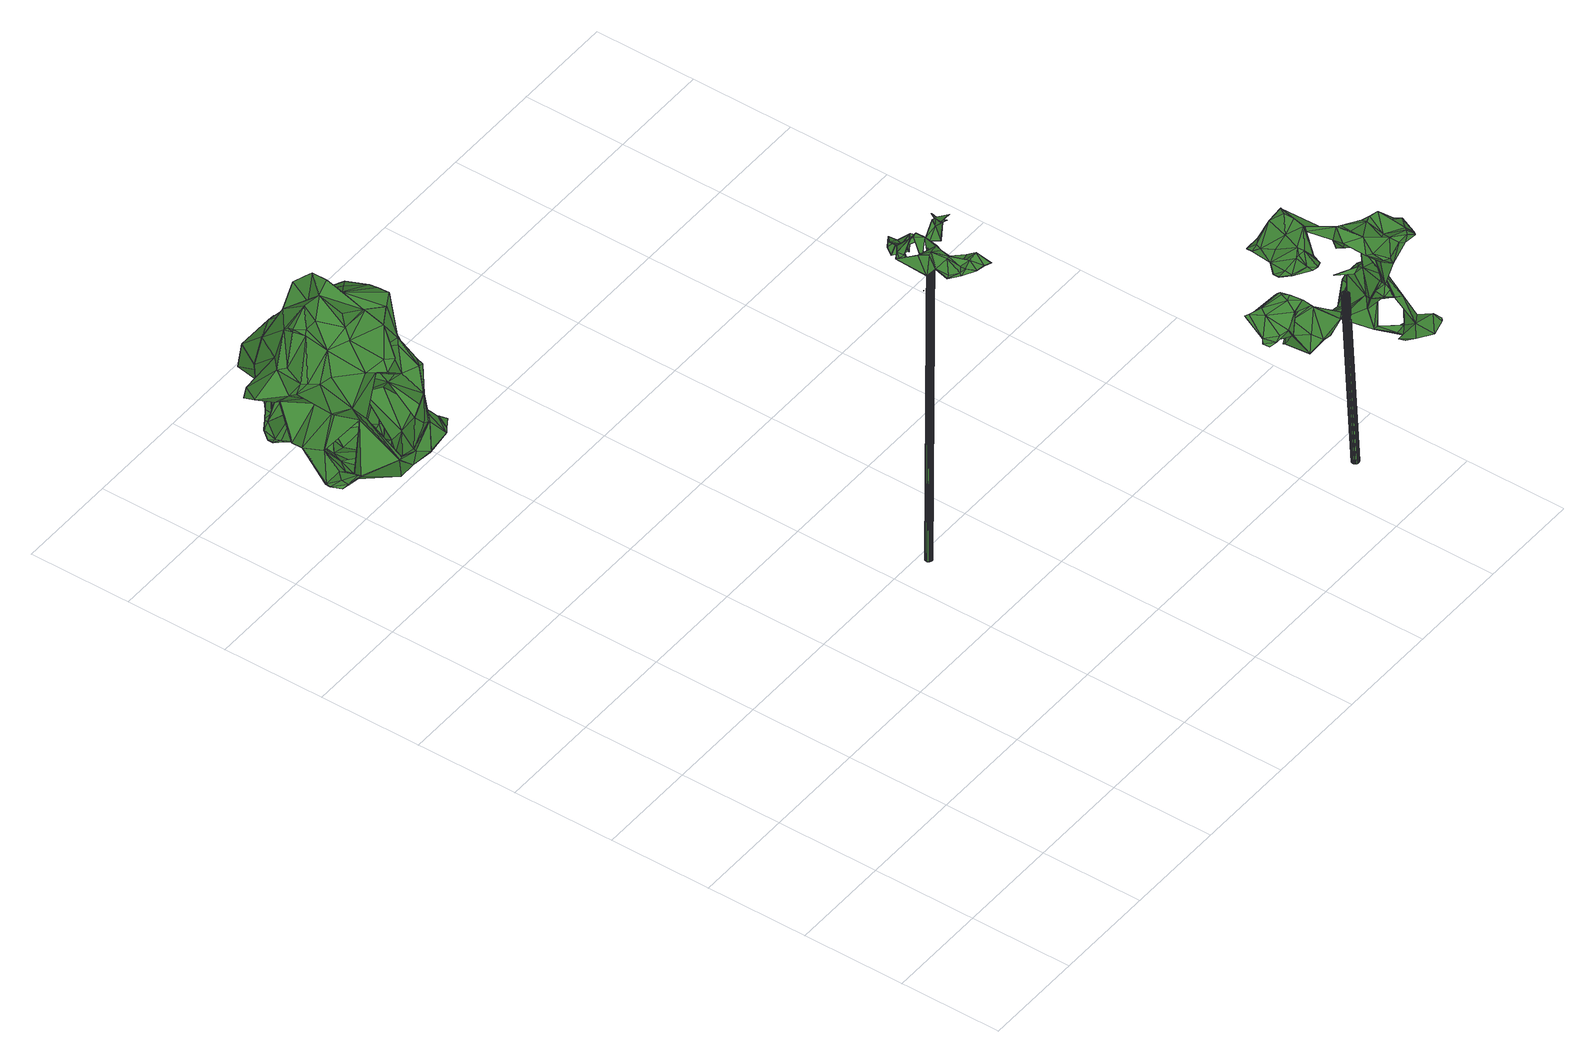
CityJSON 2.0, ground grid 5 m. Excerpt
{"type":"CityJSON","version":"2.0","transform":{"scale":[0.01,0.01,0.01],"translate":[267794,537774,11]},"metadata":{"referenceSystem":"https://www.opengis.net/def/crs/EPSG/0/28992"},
"CityObjects":{
"tree1":{"type":"SolitaryVegetationObject","attributes":{"gtid":367,"crown_width_m":8.91,"crown_median_z":17.7,"crown_r50_m":0.395,"crown_porosity":0.914,"trunk_H_m":4.75,"trunk_DBH_m":0.33,"trunk_radius_m":0.165,"trunk_base_height_m":12.95,"original_gtid":"410"},"geometry":[{"type":"Solid","lod":"3","boundaries":[[[[0,1,2]],[[3,4,5]],[[6,7,8]],[[9,10,3]],[[11,12,13]],[[12,14,15]],[[16,17,18]],[[19,20,21]],[[22,19,23]],[[24,25,26]],[[27,28,29]],[[30,31,32]],[[33,34,35]],[[36,34,33]],[[37,6,38]],[[39,40,41]],[[9,40,39]],[[35,34,42]],[[43,44,45]],[[46,47,19]],[[48,49,50]],[[48,50,51]],[[52,53,54]],[[55,56,57]],[[55,57,58]],[[59,60,61]],[[2,62,63]],[[64,65,66]],[[67,68,69]],[[39,10,9]],[[70,71,72]],[[73,74,75]],[[48,76,46]],[[77,46,76]],[[77,76,48]],[[78,79,80]],[[81,82,83]],[[84,85,86]],[[87,64,88]],[[89,90,91]],[[92,21,20]],[[31,93,72]],[[94,16,95]],[[96,97,98]],[[99,6,55]],[[75,100,73]],[[86,85,67]],[[101,102,103]],[[104,74,73]],[[94,105,16]],[[90,84,106]],[[107,108,109]],[[110,0,63]],[[75,74,6]],[[75,6,99]],[[33,63,62]],[[111,112,103]],[[101,103,112]],[[30,113,31]],[[93,31,113]],[[72,114,31]],[[52,54,115]],[[86,67,116]],[[117,118,119]],[[120,108,121]],[[92,122,21]],[[123,71,124]],[[113,125,126]],[[127,4,126]],[[113,126,93]],[[45,56,128]],[[45,128,129]],[[130,131,88]],[[130,88,66]],[[132,133,134]],[[135,136,137]],[[0,2,63]],[[110,63,33]],[[79,138,139]],[[140,138,79]],[[69,96,98]],[[141,142,143]],[[111,48,46]],[[144,37,145]],[[38,145,37]],[[146,51,147]],[[148,57,56]],[[90,106,149]],[[99,150,100]],[[149,106,151]],[[106,81,151]],[[149,152,71]],[[151,152,149]],[[153,154,155]],[[156,152,83]],[[81,83,152]],[[81,152,151]],[[110,157,0]],[[158,159,160]],[[133,161,162]],[[163,164,165]],[[24,166,25]],[[167,153,77]],[[168,118,169]],[[86,116,106]],[[170,171,34]],[[101,112,172]],[[173,70,174]],[[175,176,15]],[[175,15,177]],[[92,20,178]],[[32,31,114]],[[26,25,43]],[[80,43,25]],[[179,180,79]],[[69,141,181]],[[177,182,183]],[[184,182,177]],[[167,77,185]],[[140,186,168]],[[80,139,187]],[[188,141,189]],[[190,191,192]],[[11,193,194]],[[119,195,117]],[[196,197,198]],[[52,199,53]],[[52,186,199]],[[52,168,186]],[[56,55,128]],[[162,200,133]],[[201,202,203]],[[204,198,71]],[[205,206,175]],[[176,175,206]],[[65,95,207]],[[43,208,26]],[[45,208,43]],[[209,210,23]],[[78,80,25]],[[165,78,25]],[[121,211,136]],[[147,211,121]],[[175,183,212]],[[175,177,183]],[[8,7,213]],[[100,58,214]],[[75,99,100]],[[44,215,187]],[[79,139,80]],[[216,21,122]],[[56,45,44]],[[168,52,217]],[[115,217,52]],[[93,218,219]],[[200,220,95]],[[129,208,45]],[[221,186,180]],[[186,221,41]],[[32,114,123]],[[221,180,28]],[[179,28,180]],[[222,179,223]],[[101,172,224]],[[72,71,123]],[[27,225,221]],[[39,221,225]],[[32,123,226]],[[156,226,123]],[[227,18,143]],[[227,143,16]],[[79,228,223]],[[30,32,107]],[[229,208,129]],[[121,108,226]],[[12,162,161]],[[157,110,195]],[[87,122,230]],[[214,58,231]],[[214,231,232]],[[165,233,234]],[[176,235,162]],[[176,158,235]],[[232,131,214]],[[148,58,57]],[[176,236,15]],[[175,212,205]],[[186,41,237]],[[40,237,41]],[[28,27,221]],[[132,134,173]],[[196,198,190]],[[238,98,95]],[[97,95,98]],[[207,95,220]],[[207,220,201]],[[59,239,60]],[[184,14,240]],[[12,240,14]],[[145,235,241]],[[59,206,144]],[[193,218,194]],[[225,10,39]],[[239,213,7]],[[214,131,130]],[[242,97,96]],[[243,188,181]],[[244,245,203]],[[102,224,246]],[[123,124,156]],[[247,195,119]],[[189,248,69]],[[188,189,69]],[[223,249,222]],[[223,250,249]],[[209,216,251]],[[106,84,86]],[[193,13,219]],[[157,210,209]],[[157,209,0]],[[48,51,252]],[[253,166,24]],[[64,66,88]],[[35,254,33]],[[167,252,243]],[[145,206,255]],[[170,34,36]],[[134,256,91]],[[89,91,256]],[[189,238,230]],[[135,204,70]],[[135,70,197]],[[72,123,114]],[[156,257,5]],[[23,258,259]],[[260,259,258]],[[29,28,179]],[[261,206,205]],[[168,169,140]],[[169,118,262]],[[13,12,263]],[[13,263,132]],[[88,251,264]],[[182,184,265]],[[83,136,211]],[[266,206,61]],[[87,216,122]],[[267,223,160]],[[267,194,223]],[[214,268,269]],[[19,47,20]],[[233,165,164]],[[252,270,271]],[[29,222,27]],[[79,180,140]],[[5,272,3]],[[102,272,5]],[[253,24,26]],[[267,159,194]],[[160,159,267]],[[5,103,102]],[[5,273,156]],[[226,156,273]],[[153,83,154]],[[85,68,67]],[[62,274,170]],[[139,138,169]],[[117,35,118]],[[77,155,46]],[[157,195,210]],[[231,274,232]],[[70,198,197]],[[145,275,235]],[[4,3,10]],[[109,108,120]],[[5,257,103]],[[110,33,254]],[[276,249,250]],[[190,198,137]],[[128,229,129]],[[1,131,232]],[[88,131,1]],[[73,245,104]],[[201,245,73]],[[6,8,38]],[[199,237,53]],[[10,277,4]],[[210,258,23]],[[278,106,116]],[[278,20,47]],[[195,260,210]],[[69,89,96]],[[70,204,71]],[[253,26,229]],[[30,125,113]],[[107,125,30]],[[126,125,127]],[[269,207,201]],[[145,255,144]],[[19,111,46]],[[4,277,279]],[[4,279,126]],[[72,93,280]],[[232,274,1]],[[84,68,85]],[[174,70,281]],[[282,217,283]],[[282,247,217]],[[127,284,285]],[[46,154,82]],[[236,12,15]],[[286,40,9]],[[286,9,3]],[[230,64,87]],[[287,275,38]],[[223,288,250]],[[194,288,223]],[[90,89,69]],[[117,289,35]],[[243,190,167]],[[62,36,33]],[[61,206,59]],[[225,27,222]],[[183,61,212]],[[155,154,46]],[[260,258,210]],[[137,198,204]],[[112,290,259]],[[264,216,87]],[[118,168,291]],[[54,40,286]],[[90,69,68]],[[140,180,186]],[[82,154,83]],[[266,61,183]],[[264,251,216]],[[84,90,68]],[[79,223,179]],[[259,172,112]],[[292,185,48]],[[149,71,91]],[[149,91,90]],[[159,158,12]],[[64,238,65]],[[38,293,206]],[[294,265,240]],[[294,240,158]],[[184,240,265]],[[48,185,77]],[[121,136,197]],[[241,164,255]],[[295,78,165]],[[140,169,138]],[[29,179,222]],[[135,197,136]],[[137,136,153]],[[1,0,251]],[[1,251,88]],[[292,48,252]],[[292,252,167]],[[87,88,264]],[[141,98,189]],[[69,98,141]],[[92,178,248]],[[282,259,260]],[[1,274,2]],[[19,22,111]],[[177,14,184]],[[15,14,177]],[[195,254,289]],[[153,155,77]],[[16,105,17]],[[91,71,296]],[[198,296,71]],[[243,252,188]],[[229,37,144]],[[243,191,190]],[[128,55,37]],[[6,37,55]],[[286,115,54]],[[241,158,233]],[[158,241,235]],[[282,297,195]],[[158,240,12]],[[279,249,276]],[[277,249,279]],[[196,121,197]],[[212,60,205]],[[165,166,163]],[[44,298,56]],[[257,211,147]],[[190,137,167]],[[167,137,153]],[[246,286,102]],[[53,40,54]],[[67,248,116]],[[189,92,248]],[[230,92,189]],[[230,122,92]],[[269,201,299]],[[253,229,8]],[[2,274,62]],[[158,160,233]],[[38,8,144]],[[26,208,229]],[[17,271,285]],[[17,285,300]],[[74,104,261]],[[235,275,203]],[[244,261,245]],[[170,36,62]],[[162,236,176]],[[97,242,301]],[[97,301,95]],[[96,89,242]],[[117,195,289]],[[195,247,282]],[[289,254,35]],[[195,110,254]],[[161,263,12]],[[302,18,300]],[[41,221,39]],[[152,124,71]],[[209,251,0]],[[153,136,83]],[[192,300,196]],[[193,219,218]],[[126,276,218]],[[126,218,93]],[[34,171,303]],[[246,224,259]],[[261,38,206]],[[65,94,95]],[[202,200,162]],[[162,203,202]],[[173,174,13]],[[173,13,132]],[[219,13,174]],[[216,209,23]],[[193,11,13]],[[73,299,201]],[[212,61,60]],[[59,213,239]],[[243,181,302]],[[72,280,70]],[[78,228,79]],[[128,37,229]],[[230,238,64]],[[18,17,300]],[[73,100,299]],[[174,281,219]],[[147,121,273]],[[146,147,273]],[[83,211,156]],[[257,156,211]],[[25,166,165]],[[40,53,237]],[[139,169,262]],[[139,262,187]],[[217,119,291]],[[217,291,168]],[[223,228,78]],[[43,80,215]],[[304,43,215]],[[304,215,44]],[[304,44,43]],[[42,34,303]],[[303,187,42]],[[257,305,103]],[[276,288,194]],[[250,288,276]],[[297,260,195]],[[118,291,119]],[[190,192,196]],[[144,8,229]],[[126,279,276]],[[306,65,142]],[[186,237,199]],[[3,272,286]],[[102,286,272]],[[74,261,6]],[[7,6,261]],[[19,21,23]],[[216,23,21]],[[287,38,244]],[[287,244,275]],[[95,301,200]],[[159,11,194]],[[99,55,150]],[[159,12,11]],[[282,307,259]],[[307,246,259]],[[187,262,42]],[[42,262,35]],[[118,35,262]],[[111,49,48]],[[183,182,294]],[[65,268,66]],[[182,265,294]],[[130,66,268]],[[130,268,214]],[[134,91,296]],[[247,119,217]],[[183,294,266]],[[266,294,158]],[[49,305,50]],[[308,170,274]],[[225,277,10]],[[231,308,274]],[[144,293,38]],[[238,189,98]],[[187,215,80]],[[111,103,305]],[[38,275,145]],[[302,181,141]],[[152,156,124]],[[70,173,198]],[[194,218,276]],[[286,309,115]],[[246,309,286]],[[220,200,202]],[[235,203,162]],[[282,260,297]],[[282,283,309]],[[121,196,120]],[[120,196,127]],[[273,127,146]],[[281,70,280]],[[281,280,93]],[[7,310,239]],[[60,239,310]],[[266,158,176]],[[309,217,115]],[[283,217,309]],[[248,67,69]],[[270,51,146]],[[277,225,249]],[[222,249,225]],[[223,311,160]],[[312,311,223]],[[252,51,270]],[[100,150,58]],[[55,58,150]],[[167,185,292]],[[270,285,271]],[[270,146,285]],[[196,284,127]],[[300,285,284]],[[300,284,196]],[[313,4,127]],[[248,178,116]],[[278,178,20]],[[116,178,278]],[[82,47,46]],[[219,281,93]],[[95,142,238]],[[65,238,142]],[[105,142,252]],[[306,142,105]],[[201,220,202]],[[56,298,148]],[[308,148,298]],[[137,204,135]],[[255,166,144]],[[255,163,166]],[[255,206,266]],[[144,166,253]],[[59,144,253]],[[127,285,146]],[[313,127,273]],[[187,171,44]],[[253,213,59]],[[231,58,148]],[[231,148,308]],[[144,206,293]],[[16,143,95]],[[246,307,309]],[[307,282,309]],[[206,241,176]],[[241,266,176]],[[206,145,241]],[[241,255,266]],[[81,314,82]],[[106,314,81]],[[214,299,100]],[[252,315,105]],[[256,134,133]],[[305,51,50]],[[269,299,214]],[[273,121,226]],[[12,236,162]],[[227,16,18]],[[303,171,187]],[[192,302,300]],[[78,312,223]],[[253,8,213]],[[5,4,313]],[[44,171,298]],[[308,298,171]],[[170,308,171]],[[241,233,164]],[[295,233,160]],[[295,312,78]],[[147,51,316]],[[305,316,51]],[[273,5,313]],[[147,316,305]],[[147,305,257]],[[172,259,224]],[[112,111,290]],[[295,311,312]],[[23,259,290]],[[23,290,22]],[[22,290,111]],[[261,104,245]],[[200,301,133]],[[256,133,242]],[[256,242,89]],[[302,141,143]],[[133,301,242]],[[125,109,127]],[[302,143,18]],[[295,234,233]],[[295,165,234]],[[17,105,315]],[[127,109,120]],[[125,107,109]],[[65,317,94]],[[105,94,317]],[[306,317,65]],[[105,317,306]],[[207,268,65]],[[207,269,268]],[[60,310,205]],[[107,32,108]],[[226,108,32]],[[133,263,161]],[[132,263,133]],[[101,224,102]],[[261,244,38]],[[275,244,203]],[[201,203,245]],[[95,143,142]],[[142,188,252]],[[17,315,271]],[[305,49,111]],[[255,164,163]],[[141,188,142]],[[271,315,252]],[[173,134,296]],[[198,173,296]],[[69,181,188]],[[295,160,311]],[[82,314,47]],[[278,314,106]],[[47,314,278]],[[243,302,191]],[[192,191,302]],[[261,310,7]],[[205,310,261]],[[318,319,320]],[[318,320,321]],[[321,320,322]],[[321,322,323]],[[320,319,324]],[[320,324,322]],[[322,324,325]],[[322,325,323]],[[324,319,326]],[[324,326,325]],[[325,326,327]],[[325,327,323]],[[326,319,328]],[[326,328,327]],[[327,328,329]],[[327,329,323]],[[328,319,330]],[[328,330,329]],[[329,330,331]],[[329,331,323]],[[330,319,332]],[[330,332,331]],[[331,332,333]],[[331,333,323]],[[332,319,334]],[[332,334,333]],[[333,334,335]],[[333,335,323]],[[334,319,336]],[[334,336,335]],[[335,336,337]],[[335,337,323]],[[336,319,338]],[[336,338,337]],[[337,338,339]],[[337,339,323]],[[338,319,340]],[[338,340,339]],[[339,340,341]],[[339,341,323]],[[340,319,342]],[[340,342,341]],[[341,342,343]],[[341,343,323]],[[342,319,344]],[[342,344,343]],[[343,344,345]],[[343,345,323]],[[344,319,346]],[[344,346,345]],[[345,346,347]],[[345,347,323]],[[346,319,348]],[[346,348,347]],[[347,348,349]],[[347,349,323]],[[348,319,350]],[[348,350,349]],[[349,350,351]],[[349,351,323]],[[350,319,352]],[[350,352,351]],[[351,352,353]],[[351,353,323]],[[352,319,354]],[[352,354,353]],[[353,354,355]],[[353,355,323]],[[354,319,356]],[[354,356,355]],[[355,356,357]],[[355,357,323]],[[356,319,358]],[[356,358,357]],[[357,358,359]],[[357,359,323]],[[358,319,360]],[[358,360,359]],[[359,360,361]],[[359,361,323]],[[360,319,362]],[[360,362,361]],[[361,362,363]],[[361,363,323]],[[362,319,364]],[[362,364,363]],[[363,364,365]],[[363,365,323]],[[364,319,366]],[[364,366,365]],[[365,366,367]],[[365,367,323]],[[366,319,318]],[[366,318,367]],[[367,318,321]],[[367,321,323]]]]}]},
"tree2":{"type":"SolitaryVegetationObject","attributes":{"gtid":137,"crown_width_m":3.88,"crown_median_z":30.88,"crown_r50_m":0.23,"crown_porosity":0.945,"trunk_H_m":17.64,"trunk_DBH_m":0.331,"trunk_radius_m":0.166,"trunk_base_height_m":13.24,"original_gtid":"151"},"geometry":[{"type":"Solid","lod":"3","boundaries":[[[[368,369,370]],[[371,372,373]],[[374,375,376]],[[377,378,379]],[[380,381,382]],[[383,384,385]],[[386,387,388]],[[389,390,391]],[[392,393,394]],[[387,395,388]],[[396,395,397]],[[388,395,396]],[[398,399,400]],[[401,402,403]],[[404,405,381]],[[406,407,408]],[[406,408,401]],[[371,409,410]],[[402,401,411]],[[412,413,414]],[[412,414,415]],[[377,416,398]],[[392,408,407]],[[417,418,419]],[[420,421,395]],[[422,423,424]],[[425,426,427]],[[427,426,428]],[[402,411,429]],[[430,406,403]],[[429,431,432]],[[433,434,435]],[[408,435,434]],[[389,391,436]],[[391,390,436]],[[432,402,429]],[[382,405,437]],[[399,398,438]],[[382,384,380]],[[439,440,441]],[[442,443,444]],[[442,444,421]],[[425,428,437]],[[445,446,443]],[[407,447,438]],[[389,436,390]],[[392,435,408]],[[420,395,387]],[[448,378,449]],[[401,403,406]],[[432,431,409]],[[410,431,429]],[[381,380,450]],[[381,450,404]],[[396,451,388]],[[406,430,447]],[[452,453,454]],[[455,456,457]],[[458,372,459]],[[454,379,452]],[[460,458,459]],[[398,461,377]],[[462,463,464]],[[440,464,441]],[[376,375,460]],[[449,465,379]],[[449,379,448]],[[466,467,424]],[[468,370,469]],[[437,470,471]],[[472,473,397]],[[465,474,475]],[[476,417,477]],[[419,477,417]],[[398,478,394]],[[479,383,385]],[[474,480,479]],[[481,453,482]],[[413,483,472]],[[433,484,468]],[[481,484,433]],[[467,463,439]],[[400,469,485]],[[469,370,485]],[[410,409,431]],[[486,393,407]],[[486,407,438]],[[383,487,488]],[[400,399,489]],[[452,490,453]],[[470,405,404]],[[479,480,383]],[[396,397,491]],[[399,447,430]],[[400,461,398]],[[406,447,407]],[[397,395,421]],[[392,481,435]],[[397,421,414]],[[397,414,472]],[[446,444,456]],[[444,446,445]],[[463,462,439]],[[478,492,454]],[[428,382,437]],[[448,379,378]],[[410,372,371]],[[412,396,491]],[[493,494,495]],[[493,496,494]],[[477,418,497]],[[483,497,418]],[[483,473,472]],[[495,494,498]],[[380,384,450]],[[462,440,439]],[[489,373,469]],[[469,400,489]],[[397,473,491]],[[413,472,414]],[[446,479,385]],[[421,444,415]],[[421,415,414]],[[451,386,388]],[[415,444,499]],[[465,449,480]],[[444,443,456]],[[466,487,480]],[[466,480,449]],[[430,373,489]],[[371,373,430]],[[446,456,455]],[[500,464,422]],[[441,464,500]],[[458,374,468]],[[439,441,424]],[[500,422,501]],[[441,501,422]],[[502,501,441]],[[441,500,502]],[[377,501,378]],[[370,369,485]],[[503,475,504]],[[373,372,469]],[[458,469,372]],[[413,412,505]],[[486,394,393]],[[424,467,439]],[[490,506,453]],[[446,455,479]],[[474,479,455]],[[458,460,375]],[[381,405,382]],[[394,438,398]],[[443,425,437]],[[433,468,374]],[[437,405,470]],[[491,473,505]],[[468,484,506]],[[453,481,454]],[[415,499,496]],[[415,496,412]],[[435,481,433]],[[394,454,481]],[[394,481,392]],[[437,471,443]],[[412,491,505]],[[469,458,468]],[[407,393,392]],[[490,452,502]],[[430,489,399]],[[424,423,504]],[[444,445,499]],[[445,443,442]],[[428,426,446]],[[507,488,487]],[[432,409,402]],[[422,464,463]],[[385,428,446]],[[505,483,418]],[[463,467,422]],[[442,421,420]],[[420,493,495]],[[495,442,420]],[[481,482,506]],[[506,482,453]],[[400,485,369]],[[476,505,418]],[[457,456,471]],[[396,493,420]],[[493,396,412]],[[412,496,493]],[[505,473,483]],[[466,508,455]],[[424,508,466]],[[504,474,508]],[[459,372,410]],[[384,382,428]],[[384,428,385]],[[483,413,497]],[[505,497,413]],[[496,498,494]],[[496,499,498]],[[445,498,499]],[[498,445,495]],[[495,445,442]],[[441,422,424]],[[377,500,501]],[[509,500,377]],[[474,504,475]],[[476,418,417]],[[454,394,478]],[[468,506,370]],[[490,370,506]],[[368,370,490]],[[502,452,501]],[[377,379,492]],[[379,454,492]],[[379,465,475]],[[369,461,400]],[[474,510,480]],[[465,480,510]],[[465,510,474]],[[449,378,503]],[[427,428,425]],[[504,508,424]],[[378,475,503]],[[480,487,383]],[[505,476,497]],[[511,383,488]],[[374,434,433]],[[396,420,451]],[[420,387,451]],[[512,511,488]],[[507,512,488]],[[387,386,451]],[[369,440,462]],[[477,497,476]],[[506,484,481]],[[378,501,475]],[[379,501,452]],[[475,501,379]],[[368,490,502]],[[513,411,374]],[[410,513,459]],[[429,513,410]],[[402,409,514]],[[371,514,409]],[[459,513,376]],[[459,376,460]],[[429,411,513]],[[513,374,376]],[[404,450,470]],[[466,449,423]],[[478,416,492]],[[398,416,478]],[[422,467,423]],[[466,423,467]],[[383,511,384]],[[450,384,511]],[[504,423,503]],[[500,368,502]],[[419,418,477]],[[456,443,471]],[[503,423,449]],[[377,492,416]],[[512,470,511]],[[471,470,512]],[[461,500,509]],[[368,500,461]],[[462,461,369]],[[425,443,426]],[[446,426,443]],[[486,438,394]],[[399,438,447]],[[368,461,464]],[[461,462,464]],[[440,369,464]],[[509,377,461]],[[368,464,369]],[[458,375,374]],[[514,430,403]],[[403,402,514]],[[371,430,514]],[[374,411,434]],[[411,401,434]],[[408,434,401]],[[450,511,470]],[[466,507,487]],[[455,507,466]],[[457,471,507]],[[471,512,507]],[[455,457,507]],[[455,508,474]],[[515,516,517]],[[515,517,518]],[[518,517,519]],[[518,519,520]],[[517,516,521]],[[517,521,519]],[[519,521,522]],[[519,522,520]],[[521,516,523]],[[521,523,522]],[[522,523,524]],[[522,524,520]],[[523,516,525]],[[523,525,524]],[[524,525,526]],[[524,526,520]],[[525,516,527]],[[525,527,526]],[[526,527,528]],[[526,528,520]],[[527,516,529]],[[527,529,528]],[[528,529,530]],[[528,530,520]],[[529,516,531]],[[529,531,530]],[[530,531,532]],[[530,532,520]],[[531,516,533]],[[531,533,532]],[[532,533,534]],[[532,534,520]],[[533,516,535]],[[533,535,534]],[[534,535,536]],[[534,536,520]],[[535,516,537]],[[535,537,536]],[[536,537,538]],[[536,538,520]],[[537,516,539]],[[537,539,538]],[[538,539,540]],[[538,540,520]],[[539,516,541]],[[539,541,540]],[[540,541,542]],[[540,542,520]],[[541,516,543]],[[541,543,542]],[[542,543,544]],[[542,544,520]],[[543,516,545]],[[543,545,544]],[[544,545,546]],[[544,546,520]],[[545,516,547]],[[545,547,546]],[[546,547,548]],[[546,548,520]],[[547,516,549]],[[547,549,548]],[[548,549,550]],[[548,550,520]],[[549,516,551]],[[549,551,550]],[[550,551,552]],[[550,552,520]],[[551,516,553]],[[551,553,552]],[[552,553,554]],[[552,554,520]],[[553,516,555]],[[553,555,554]],[[554,555,556]],[[554,556,520]],[[555,516,557]],[[555,557,556]],[[556,557,558]],[[556,558,520]],[[557,516,559]],[[557,559,558]],[[558,559,560]],[[558,560,520]],[[559,516,561]],[[559,561,560]],[[560,561,562]],[[560,562,520]],[[561,516,563]],[[561,563,562]],[[562,563,564]],[[562,564,520]],[[563,516,515]],[[563,515,564]],[[564,515,518]],[[564,518,520]]]]}]},
"tree3":{"type":"SolitaryVegetationObject","attributes":{"gtid":327,"crown_width_m":6.02,"crown_median_z":21.43,"crown_r50_m":0.283,"crown_porosity":0.922,"trunk_H_m":9.44,"trunk_DBH_m":0.347,"trunk_radius_m":0.173,"trunk_base_height_m":11.99,"original_gtid":"367"},"geometry":[{"type":"Solid","lod":"3","boundaries":[[[[565,566,567]],[[568,569,570]],[[571,572,573]],[[574,575,576]],[[577,578,579]],[[580,581,582]],[[573,583,571]],[[584,585,586]],[[587,588,589]],[[573,572,590]],[[591,592,593]],[[594,595,596]],[[597,598,599]],[[600,601,602]],[[603,604,605]],[[606,604,603]],[[592,607,608]],[[609,610,599]],[[611,592,591]],[[612,613,614]],[[615,616,617]],[[618,588,619]],[[620,621,591]],[[619,588,587]],[[573,622,583]],[[573,623,622]],[[624,625,626]],[[627,583,622]],[[628,629,630]],[[631,627,622]],[[570,569,632]],[[633,634,635]],[[636,583,627]],[[637,596,638]],[[618,639,588]],[[639,589,588]],[[640,641,642]],[[643,644,645]],[[646,647,648]],[[649,650,651]],[[584,652,653]],[[654,655,634]],[[656,634,655]],[[567,657,658]],[[617,616,623]],[[573,617,623]],[[621,659,591]],[[625,635,660]],[[625,660,626]],[[620,593,661]],[[662,663,601]],[[664,665,666]],[[646,667,611]],[[668,669,670]],[[668,671,669]],[[672,673,570]],[[674,639,675]],[[617,590,577]],[[676,577,590]],[[611,591,677]],[[665,678,679]],[[680,681,682]],[[683,682,681]],[[611,677,646]],[[623,616,684]],[[633,635,625]],[[685,686,687]],[[611,607,592]],[[661,593,688]],[[689,690,691]],[[679,669,671]],[[613,679,671]],[[692,604,693]],[[581,580,694]],[[695,696,697]],[[698,699,700]],[[701,699,698]],[[678,702,703]],[[678,703,679]],[[704,682,683]],[[705,706,707]],[[708,673,629]],[[672,629,673]],[[568,673,709]],[[710,709,673]],[[568,711,569]],[[621,620,712]],[[653,713,714]],[[652,713,653]],[[715,630,716]],[[717,718,670]],[[719,717,670]],[[720,721,722]],[[636,627,631]],[[631,688,636]],[[608,607,648]],[[676,723,575]],[[724,725,700]],[[607,611,667]],[[669,703,702]],[[679,703,669]],[[726,692,727]],[[726,727,728]],[[572,729,676]],[[579,617,577]],[[712,631,730]],[[579,731,617]],[[688,593,592]],[[712,730,732]],[[721,727,714]],[[631,661,688]],[[733,709,710]],[[628,709,733]],[[734,735,736]],[[736,735,704]],[[636,608,737]],[[613,669,738]],[[663,614,670]],[[707,672,739]],[[740,715,716]],[[617,573,590]],[[676,590,572]],[[591,593,620]],[[693,604,606]],[[665,630,666]],[[741,643,724]],[[741,644,643]],[[667,648,607]],[[646,648,667]],[[626,742,624]],[[730,622,743]],[[600,602,638]],[[658,705,565]],[[633,744,745]],[[574,746,747]],[[580,582,748]],[[749,652,701]],[[576,575,750]],[[608,647,737]],[[697,751,752]],[[605,644,741]],[[605,741,603]],[[741,724,753]],[[643,725,724]],[[754,755,756]],[[757,709,665]],[[711,709,757]],[[615,684,616]],[[743,684,615]],[[724,700,758]],[[753,724,758]],[[730,631,622]],[[741,606,603]],[[693,606,741]],[[753,693,741]],[[759,681,680]],[[615,617,743]],[[760,613,595]],[[749,761,762]],[[737,578,723]],[[763,753,758]],[[764,756,765]],[[766,767,682]],[[579,677,732]],[[742,626,768]],[[712,661,631]],[[620,661,712]],[[601,600,662]],[[693,769,692]],[[770,691,567]],[[719,738,664]],[[659,712,771]],[[659,771,677]],[[756,764,772]],[[600,612,662]],[[638,596,612]],[[575,637,750]],[[765,632,569]],[[765,569,711]],[[605,651,644]],[[658,706,705]],[[650,706,658]],[[746,576,773]],[[574,594,575]],[[774,775,776]],[[774,776,582]],[[760,595,747]],[[747,595,594]],[[567,658,565]],[[572,571,729]],[[645,761,777]],[[634,660,635]],[[705,566,565]],[[592,778,688]],[[636,688,778]],[[591,659,677]],[[664,666,779]],[[575,723,637]],[[689,780,720]],[[674,589,639]],[[663,674,675]],[[747,594,574]],[[662,614,663]],[[704,735,598]],[[732,771,712]],[[697,752,781]],[[674,663,671]],[[701,698,749]],[[760,747,746]],[[726,720,780]],[[782,770,707]],[[732,677,771]],[[612,614,662]],[[640,718,717]],[[597,599,610]],[[586,652,584]],[[586,699,652]],[[689,686,690]],[[584,653,763]],[[676,575,578]],[[676,578,577]],[[764,783,784]],[[600,638,612]],[[753,769,693]],[[639,618,602]],[[780,689,691]],[[785,638,602]],[[785,624,638]],[[585,758,700]],[[780,781,752]],[[746,773,679]],[[684,622,623]],[[743,622,684]],[[765,756,755]],[[581,696,582]],[[786,787,788]],[[774,582,695]],[[598,597,704]],[[597,610,789]],[[776,790,736]],[[775,790,776]],[[736,790,774]],[[781,784,783]],[[774,790,775]],[[711,568,709]],[[575,594,578]],[[749,791,687]],[[791,749,792]],[[729,737,723]],[[669,664,738]],[[613,663,669]],[[613,671,663]],[[676,729,723]],[[658,793,794]],[[711,759,795]],[[714,727,653]],[[604,692,796]],[[750,637,742]],[[697,781,609]],[[781,610,609]],[[672,797,629]],[[682,788,783]],[[608,636,778]],[[608,778,592]],[[695,736,774]],[[587,655,654]],[[742,637,798]],[[742,798,624]],[[759,671,668]],[[788,787,799]],[[799,787,666]],[[648,647,608]],[[698,761,749]],[[636,737,583]],[[585,700,586]],[[699,586,700]],[[799,783,788]],[[749,713,652]],[[687,713,749]],[[657,567,685]],[[610,781,789]],[[694,800,581]],[[794,793,749]],[[656,655,587]],[[677,647,646]],[[759,680,795]],[[787,779,666]],[[694,580,748]],[[753,763,653]],[[769,753,653]],[[692,726,796]],[[680,682,783]],[[752,801,780]],[[668,670,718]],[[788,642,786]],[[582,776,748]],[[704,748,776]],[[683,748,704]],[[765,755,632]],[[647,578,737]],[[578,647,802]],[[716,706,740]],[[803,706,716]],[[779,787,719]],[[664,779,719]],[[717,719,787]],[[786,717,787]],[[641,786,642]],[[694,748,804]],[[695,582,696]],[[598,735,599]],[[604,651,605]],[[649,651,604]],[[664,669,665]],[[579,732,731]],[[789,766,597]],[[597,766,704]],[[658,794,650]],[[783,764,680]],[[748,683,642]],[[748,642,682]],[[780,715,740]],[[782,754,756]],[[630,715,780]],[[704,766,682]],[[786,641,717]],[[717,641,640]],[[613,670,614]],[[567,805,770]],[[770,805,705]],[[566,705,805]],[[567,566,805]],[[657,806,658]],[[769,727,692]],[[803,707,706]],[[796,649,604]],[[770,705,707]],[[726,721,720]],[[726,728,721]],[[677,802,647]],[[584,758,585]],[[763,758,584]],[[729,571,583]],[[729,583,737]],[[665,628,630]],[[708,710,673]],[[765,711,795]],[[680,765,795]],[[680,764,765]],[[699,701,652]],[[628,665,709]],[[776,736,704]],[[716,797,803]],[[685,690,686]],[[567,690,685]],[[691,690,567]],[[657,685,806]],[[792,658,806]],[[750,768,576]],[[742,768,750]],[[708,629,628]],[[630,629,716]],[[653,727,769]],[[589,674,587]],[[807,744,633]],[[587,674,671]],[[626,773,808]],[[808,773,576]],[[808,576,768]],[[808,768,626]],[[686,713,687]],[[679,773,660]],[[660,773,626]],[[799,801,752]],[[578,802,579]],[[799,666,801]],[[609,734,697]],[[579,802,677]],[[682,642,788]],[[669,663,670]],[[726,809,649]],[[780,809,726]],[[740,809,780]],[[643,777,725]],[[645,777,643]],[[645,762,761]],[[671,759,656]],[[671,656,587]],[[660,656,679]],[[757,656,711]],[[679,656,757]],[[711,656,759]],[[634,656,660]],[[687,791,806]],[[687,806,685]],[[720,722,689]],[[756,772,810]],[[670,613,738]],[[670,738,719]],[[650,809,706]],[[649,809,650]],[[706,809,740]],[[745,634,633]],[[714,713,686]],[[751,697,800]],[[581,800,696]],[[697,696,800]],[[804,751,800]],[[804,800,694]],[[609,599,734]],[[785,807,624]],[[807,633,625]],[[625,624,807]],[[748,682,767]],[[700,725,698]],[[792,793,658]],[[596,595,612]],[[612,595,613]],[[602,601,675]],[[602,675,639]],[[649,796,726]],[[710,708,733]],[[601,663,675]],[[762,644,794]],[[733,708,628]],[[721,728,727]],[[762,794,749]],[[630,801,666]],[[810,772,691]],[[691,772,780]],[[781,780,772]],[[725,777,698]],[[668,811,683]],[[718,811,668]],[[679,757,665]],[[650,794,651]],[[644,651,794]],[[746,574,576]],[[748,767,804]],[[760,746,679]],[[760,679,613]],[[792,806,791]],[[734,599,735]],[[804,767,812]],[[766,789,767]],[[812,767,781]],[[781,767,789]],[[618,619,744]],[[744,619,587]],[[602,807,785]],[[602,618,807]],[[807,618,744]],[[568,570,673]],[[752,813,799]],[[799,813,783]],[[781,783,813]],[[781,813,812]],[[804,812,813]],[[751,804,813]],[[751,813,752]],[[734,736,695]],[[764,784,772]],[[734,695,697]],[[772,784,781]],[[596,814,594]],[[578,594,814]],[[780,801,630]],[[629,797,716]],[[749,793,792]],[[723,814,637]],[[596,637,814]],[[578,814,723]],[[686,689,722]],[[714,722,721]],[[686,722,714]],[[638,624,798]],[[638,798,637]],[[644,762,645]],[[698,777,761]],[[718,640,811]],[[642,811,640]],[[642,683,811]],[[665,669,678]],[[669,702,678]],[[730,743,731]],[[730,731,732]],[[617,731,743]],[[654,634,815]],[[745,815,634]],[[712,659,621]],[[810,691,816]],[[770,782,816]],[[744,815,745]],[[668,683,681]],[[668,681,759]],[[707,803,797]],[[707,797,672]],[[691,770,816]],[[744,587,815]],[[587,654,815]],[[756,816,782]],[[810,816,756]],[[782,707,739]],[[570,739,672]],[[632,739,570]],[[632,755,739]],[[754,739,755]],[[754,782,739]],[[817,818,819]],[[817,819,820]],[[820,819,821]],[[820,821,822]],[[819,818,823]],[[819,823,821]],[[821,823,824]],[[821,824,822]],[[823,818,825]],[[823,825,824]],[[824,825,826]],[[824,826,822]],[[825,818,827]],[[825,827,826]],[[826,827,828]],[[826,828,822]],[[827,818,829]],[[827,829,828]],[[828,829,830]],[[828,830,822]],[[829,818,831]],[[829,831,830]],[[830,831,832]],[[830,832,822]],[[831,818,833]],[[831,833,832]],[[832,833,834]],[[832,834,822]],[[833,818,835]],[[833,835,834]],[[834,835,836]],[[834,836,822]],[[835,818,837]],[[835,837,836]],[[836,837,838]],[[836,838,822]],[[837,818,839]],[[837,839,838]],[[838,839,840]],[[838,840,822]],[[839,818,841]],[[839,841,840]],[[840,841,842]],[[840,842,822]],[[841,818,843]],[[841,843,842]],[[842,843,844]],[[842,844,822]],[[843,818,845]],[[843,845,844]],[[844,845,846]],[[844,846,822]],[[845,818,847]],[[845,847,846]],[[846,847,848]],[[846,848,822]],[[847,818,849]],[[847,849,848]],[[848,849,850]],[[848,850,822]],[[849,818,851]],[[849,851,850]],[[850,851,852]],[[850,852,822]],[[851,818,853]],[[851,853,852]],[[852,853,854]],[[852,854,822]],[[853,818,855]],[[853,855,854]],[[854,855,856]],[[854,856,822]],[[855,818,857]],[[855,857,856]],[[856,857,858]],[[856,858,822]],[[857,818,859]],[[857,859,858]],[[858,859,860]],[[858,860,822]],[[859,818,861]],[[859,861,860]],[[860,861,862]],[[860,862,822]],[[861,818,863]],[[861,863,862]],[[862,863,864]],[[862,864,822]],[[863,818,865]],[[863,865,864]],[[864,865,866]],[[864,866,822]],[[865,818,817]],[[865,817,866]],[[866,817,820]],[[866,820,822]]]]}]}
},
"vertices":[
[847,3710,984],[880,3765,809],[866,3834,952],[208,3523,1063],[246,3491,885],[299,3425,914],[713,4066,425],[628,4070,405],[628,4070,409],[185,3571,1057],[168,3616,987],[309,3664,565],[400,3703,491],[339,3552,559],[410,3858,407],[435,3832,406],[512,3726,559],[404,3699,600],[454,3585,492],[723,3387,862],[763,3400,837],[771,3438,844],[692,3474,957],[716,3494,969],[495,4111,616],[434,4116,678],[561,4182,630],[81,3770,936],[149,3863,908],[106,3845,889],[73,3373,666],[97,3327,660],[121,3316,673],[813,3839,1031],[731,3916,938],[644,3917,1038],[799,3890,952],[735,3996,567],[670,4008,410],[177,3601,1048],[287,3657,1209],[217,3700,1056],[641,3927,1024],[545,4153,678],[650,4088,822],[674,4136,689],[648,3310,803],[650,3309,800],[612,3468,809],[619,3442,862],[566,3509,915],[526,3551,870],[361,3718,1289],[246,3691,1258],[308,3668,1223],[761,4041,588],[725,4112,711],[721,4064,678],[858,3949,645],[526,4040,408],[527,4039,405],[475,4007,406],[859,3843,960],[852,3771,998],[812,3610,676],[725,3641,656],[789,3668,680],[762,3314,589],[802,3304,551],[721,3369,583],[263,3392,580],[442,3276,504],[212,3338,627],[759,3917,406],[765,4028,413],[777,4036,417],[651,3329,724],[612,3330,682],[382,3965,776],[305,3936,883],[428,4091,825],[534,3189,628],[588,3236,730],[459,3212,670],[725,3247,582],[803,3300,552],[726,3247,586],[851,3575,706],[883,3704,784],[668,3444,463],[663,3280,560],[538,3372,509],[729,3441,777],[133,3431,627],[640,3755,516],[654,3634,482],[714,3504,479],[680,3525,483],[646,3538,512],[777,4038,420],[838,3928,593],[454,3354,1044],[374,3409,1069],[477,3432,989],[723,3981,406],[547,3731,630],[680,3215,606],[129,3354,670],[199,3322,666],[180,3405,655],[812,3711,1081],[628,3408,878],[535,3383,1049],[78,3401,660],[121,3316,669],[403,3691,1190],[738,3302,611],[589,3879,1205],[545,3913,1185],[568,3827,1266],[230,3409,618],[240,3371,613],[859,3530,726],[203,3308,659],[369,3233,672],[80,3400,663],[104,3540,773],[205,3501,706],[672,4152,617],[652,4167,608],[826,3789,727],[859,3807,744],[450,3513,461],[523,3566,425],[470,3438,470],[431,3252,618],[418,3250,653],[444,3273,619],[382,3892,1010],[416,3976,938],[286,3882,1079],[642,3537,512],[666,3573,652],[629,3591,486],[571,4054,595],[578,3923,578],[395,3466,761],[405,3430,777],[774,3991,789],[544,3224,591],[769,4004,580],[537,3194,614],[456,3223,587],[485,3242,647],[585,3239,730],[591,3265,703],[370,3230,674],[785,3647,1119],[452,3833,572],[366,3701,579],[430,3787,668],[462,3658,470],[519,3760,414],[476,4009,623],[498,3916,602],[436,4012,650],[485,4045,614],[578,3374,608],[370,3836,1204],[469,3885,1102],[784,3949,906],[660,4049,834],[504,3353,1085],[410,3400,491],[272,3490,583],[472,3985,405],[459,3824,411],[394,3929,390],[662,3359,710],[185,3838,885],[273,3807,1016],[579,3464,513],[392,3930,393],[429,3977,399],[381,3894,404],[660,3362,709],[260,3751,1210],[519,4021,930],[674,3536,662],[678,3536,661],[502,3349,558],[508,3379,530],[410,3401,495],[271,3625,606],[259,3677,645],[653,3734,1144],[284,3473,602],[265,3393,584],[414,3388,497],[255,3724,1242],[633,3726,407],[721,3819,412],[679,3778,412],[679,3801,424],[442,3296,521],[520,4016,406],[520,4003,414],[684,3765,515],[596,4181,621],[783,3574,954],[770,3578,1139],[396,3239,668],[476,4005,404],[572,4079,407],[840,3873,647],[508,4070,846],[790,3514,844],[487,3732,1248],[158,3574,716],[260,3552,604],[673,3759,414],[197,3741,1038],[180,3736,869],[319,3793,771],[480,3394,1075],[164,3654,962],[205,3309,663],[490,3697,489],[349,3919,836],[610,4143,602],[824,3552,693],[822,3902,722],[864,3824,755],[487,3879,602],[506,3952,621],[599,3838,551],[456,3821,410],[252,3698,1234],[721,3619,650],[571,4079,403],[404,3869,414],[543,3924,587],[605,3511,450],[555,3407,557],[746,3917,411],[747,3917,408],[446,3546,1125],[551,3740,1284],[714,3353,614],[194,3725,868],[213,3720,870],[820,3638,904],[600,3591,696],[561,4092,594],[756,3805,1064],[533,3964,599],[573,3489,472],[403,3428,779],[702,3540,1130],[608,3489,1125],[700,3543,1131],[671,4009,407],[548,3905,1016],[452,3584,488],[778,3618,889],[383,3896,407],[470,3986,409],[401,3706,624],[738,3752,684],[751,3841,569],[484,3579,856],[422,3625,735],[296,3532,1034],[368,3437,792],[816,3871,872],[708,3860,551],[131,3614,742],[213,3611,935],[653,3326,723],[271,3597,871],[227,3410,604],[236,3446,600],[556,3557,1213],[533,3648,1158],[279,3599,649],[392,3598,734],[359,3599,1104],[748,3926,554],[312,3653,794],[628,3837,1112],[579,3467,1036],[495,3796,1169],[656,3525,717],[589,4051,418],[402,3898,408],[473,3870,793],[452,3327,499],[621,3624,1091],[722,4061,790],[768,3883,549],[341,3551,562],[632,3591,483],[493,3508,486],[608,3982,852],[529,4047,817],[484,3462,962],[596,3749,676],[549,3541,1222],[819,4001,842],[478,3593,1150],[589,4051,414],[411,3861,795],[401,3896,800],[272,3499,857],[606,3252,706],[437,3654,732],[409,3529,894],[670,3757,670],[541,3675,195],[525,3675,195],[541,3680,195],[530,3670,670],[529,3674,670],[513,3669,670],[539,3683,195],[527,3678,670],[536,3687,195],[525,3681,670],[533,3689,195],[521,3684,670],[529,3691,195],[517,3685,670],[525,3692,195],[513,3686,670],[521,3691,195],[509,3685,670],[517,3689,195],[505,3684,670],[513,3687,195],[501,3681,670],[511,3683,195],[499,3678,669],[509,3679,195],[497,3673,669],[509,3675,195],[497,3669,669],[509,3671,195],[497,3665,669],[511,3667,195],[499,3661,669],[514,3663,195],[502,3658,669],[517,3661,195],[505,3655,669],[521,3659,195],[509,3653,669],[525,3659,195],[513,3653,669],[529,3659,195],[518,3654,670],[533,3661,195],[522,3655,670],[537,3664,195],[525,3658,670],[539,3667,195],[528,3661,670],[541,3671,195],[529,3665,670],
[1558,1365,1942],[1569,1331,2028],[1569,1316,2013],[1620,1164,2043],[1634,1222,1990],[1572,1204,1999],[1571,1203,1997],[1630,1209,1943],[1629,1207,1943],[1492,1371,2011],[1456,1459,1968],[1455,1458,1967],[1588,1580,1823],[1589,1581,1822],[1590,1580,1823],[1564,1574,1920],[1629,1578,1880],[1601,1530,1903],[1804,1449,1934],[1803,1451,1934],[1803,1450,1935],[1512,1356,1800],[1511,1356,1802],[1513,1356,1801],[1455,1193,1998],[1456,1193,1999],[1473,1265,2003],[1735,1472,1977],[1728,1452,1957],[1729,1448,2002],[1507,1313,2049],[1526,1236,2049],[1549,1292,2036],[1558,1115,2010],[1608,1111,2003],[1558,1116,2012],[1607,1614,1838],[1608,1612,1838],[1524,1147,2030],[1498,1158,2018],[1501,1155,2003],[1627,1090,2018],[1621,1164,2042],[1589,1133,2000],[1718,1409,2007],[1682,1426,2051],[1727,1448,2002],[1726,1453,1957],[1504,1322,2030],[1688,1351,2105],[1688,1352,2106],[1688,1351,2107],[1727,1454,1956],[1734,1474,1977],[1567,1448,2013],[1569,1467,1995],[1571,1467,1994],[1644,1527,1834],[1643,1526,1834],[1643,1527,1833],[1642,1527,1834],[1619,1120,1997],[1569,1161,2036],[1628,1090,2017],[1627,1089,2017],[1540,1215,2012],[1532,1181,2016],[1475,1199,1999],[1511,1355,1801],[1630,1577,1880],[1517,1237,2044],[1577,1443,2034],[1585,1403,2025],[1569,1448,2013],[1687,1474,1909],[1658,1533,1922],[1686,1474,1911],[1685,1474,1909],[1611,1513,1900],[1532,1181,2018],[1454,1459,1969],[1498,1485,1960],[1607,1613,1839],[1802,1450,1934],[1525,1377,1958],[1454,1296,1962],[1452,1296,1963],[1588,1528,1914],[1657,1532,1923],[1601,1531,1905],[1634,1223,1988],[1635,1222,1989],[1631,1208,1942],[1567,1332,2028],[1584,1403,2027],[1576,1443,2035],[1583,1403,2025],[1495,1471,1936],[1556,1525,1936],[1570,1468,1995],[1581,1272,1990],[1582,1272,1992],[1620,1618,1887],[1630,1578,1881],[1692,1449,2055],[1693,1448,2055],[1537,1458,1900],[1495,1470,1938],[1644,1364,2087],[1644,1364,2089],[1503,1321,2030],[1586,1528,1912],[1554,1525,1934],[1473,1265,2001],[1504,1321,2029],[1682,1426,2053],[1549,1254,2024],[1570,1316,2014],[1475,1199,2001],[1564,1574,1922],[1564,1575,1921],[1550,1254,2025],[1556,1365,1941],[1720,1408,2007],[1491,1370,2010],[1704,1406,1917],[1703,1406,1916],[1690,1453,1902],[1702,1406,1918],[1644,1365,2088],[1688,1453,1902],[1689,1453,1904],[1527,1377,1960],[1526,1378,1959],[1557,1366,1942],[1498,1483,1959],[1530,1469,1930],[1682,1425,2052],[1534,1306,2029],[1565,1574,1921],[1531,1470,1929],[1492,1369,2009],[1530,1471,1928],[1619,1617,1887],[1620,1617,1888],[1608,1165,2015],[1608,1112,2005],[1592,1375,224],[1575,1375,224],[1591,1379,224],[1587,1362,1988],[1587,1366,1988],[1571,1362,1988],[1589,1383,224],[1585,1370,1989],[1587,1387,224],[1582,1374,1989],[1583,1390,224],[1579,1376,1989],[1579,1391,224],[1575,1378,1989],[1575,1392,224],[1571,1378,1989],[1571,1391,224],[1566,1378,1989],[1567,1389,224],[1562,1376,1988],[1563,1387,224],[1559,1373,1988],[1561,1383,224],[1556,1370,1988],[1559,1379,224],[1555,1366,1988],[1559,1375,224],[1554,1362,1988],[1559,1371,224],[1555,1357,1988],[1561,1367,224],[1557,1353,1988],[1563,1363,224],[1559,1350,1988],[1567,1361,224],[1563,1347,1988],[1571,1359,224],[1567,1346,1988],[1575,1358,224],[1571,1345,1988],[1579,1359,224],[1575,1346,1988],[1583,1361,224],[1579,1347,1988],[1587,1363,224],[1583,1350,1988],[1589,1367,224],[1585,1354,1988],[1591,1371,224],[1587,1358,1988],
[3210,590,751],[3211,588,751],[3190,532,766],[3406,499,1020],[3406,497,1018],[3401,519,967],[3058,625,1490],[3086,659,1482],[3020,670,1456],[3241,487,1232],[3201,478,1358],[3244,488,1232],[3043,618,1426],[3085,527,1421],[3015,561,1398],[3225,62,963],[3226,117,922],[3326,38,928],[2988,564,1454],[2906,549,914],[2859,586,919],[2875,563,905],[3468,252,1288],[3421,210,1329],[3420,208,1327],[3022,671,1454],[2849,428,1399],[2897,384,1437],[2849,429,1402],[3170,452,1350],[3184,400,1360],[3155,386,1377],[3381,211,836],[3448,206,791],[3445,206,789],[3188,256,1364],[3217,190,1353],[3323,271,1349],[3086,662,1002],[3098,623,1001],[3088,680,987],[3079,650,1003],[2941,363,1417],[2961,448,1449],[3329,254,814],[3330,255,817],[2915,369,1412],[3180,290,1344],[3238,282,1288],[3229,247,1295],[2909,707,1356],[2910,707,1358],[2979,700,1370],[3409,245,1344],[3429,245,1327],[2817,470,1394],[2816,470,1391],[2911,636,1394],[2923,664,1394],[3336,399,1362],[3377,412,1356],[3338,425,1355],[2927,571,1413],[3322,452,1046],[3327,495,1023],[3297,374,988],[2867,553,1394],[3401,512,958],[3428,406,1348],[3486,368,1287],[3427,408,1346],[2953,477,1456],[3189,447,1417],[3219,330,1399],[3383,223,1350],[3253,201,1107],[3251,202,1105],[3289,219,1063],[2969,739,914],[3079,692,973],[2982,736,893],[2987,386,1390],[2997,425,1404],[2988,385,1393],[3155,554,939],[3164,550,925],[3110,578,945],[2932,561,901],[2984,545,927],[3497,331,1297],[3451,320,1284],[3410,347,1241],[3121,530,810],[3164,547,808],[2860,496,1384],[3431,399,1280],[2853,466,1404],[3200,210,1343],[3260,205,1284],[3284,294,1121],[3334,416,1095],[3246,317,1037],[2940,363,1415],[3306,284,1142],[3304,286,1143],[3269,254,1136],[3365,284,1241],[3367,548,929],[3327,496,1026],[3378,230,1303],[3333,229,1337],[3087,660,1479],[2918,500,1360],[3370,391,1108],[3309,412,1233],[3385,336,1047],[3358,319,1106],[3340,213,1038],[3340,211,1040],[2901,673,1369],[3067,495,759],[3066,494,761],[3036,604,780],[2914,455,1435],[3134,472,803],[3135,472,800],[3174,466,800],[3103,558,1003],[3070,611,996],[3202,134,938],[3368,114,891],[3332,112,901],[3307,207,847],[2973,705,926],[2906,587,911],[2886,607,916],[2994,639,945],[3356,320,1108],[3386,328,1136],[3394,181,911],[3217,563,789],[3210,510,872],[3294,517,849],[3262,513,1048],[3354,456,1063],[3263,515,1050],[3394,414,1102],[2825,507,1381],[3025,555,860],[3027,553,861],[3246,448,892],[3280,459,890],[3223,225,1113],[3265,224,1123],[3232,275,1111],[3162,548,925],[3069,586,902],[3121,528,812],[3083,534,1449],[2934,715,963],[2925,728,954],[3153,552,938],[3051,560,971],[3109,576,945],[3071,583,1474],[2867,553,1392],[2916,626,1385],[2896,546,1374],[3261,512,1050],[3380,209,834],[3445,205,791],[3413,104,898],[3058,521,1472],[3273,271,1132],[3368,546,928],[3235,457,892],[2983,685,980],[3238,462,1379],[2901,672,1367],[3430,268,1330],[3454,355,1308],[3284,420,1243],[3244,450,1255],[3304,122,957],[3034,594,860],[3214,474,1363],[3284,201,875],[3230,283,891],[2960,648,972],[3328,489,887],[3360,513,931],[3318,452,891],[3362,428,1106],[2886,606,919],[3388,326,1135],[3271,420,1252],[2980,734,893],[3025,661,943],[2938,558,923],[3299,373,986],[3388,459,1028],[3375,193,895],[3326,196,893],[3246,451,1257],[3049,561,973],[3295,516,846],[2879,509,1375],[3247,447,891],[3309,414,1234],[3422,70,914],[3431,79,919],[3422,117,931],[2968,736,913],[2930,452,1442],[3226,298,1063],[3193,427,901],[3263,289,885],[3312,501,861],[3284,302,1012],[3251,332,967],[3314,305,1342],[3242,234,1092],[3227,296,1061],[3275,277,1037],[3333,225,868],[3431,80,917],[3037,610,776],[3039,611,778],[3043,592,848],[3070,589,901],[3414,347,1046],[3105,560,1002],[3358,513,932],[3232,405,1381],[3249,330,968],[3277,164,890],[3249,332,969],[2984,501,1399],[3287,489,868],[3277,166,892],[3218,561,787],[3039,603,778],[3360,329,1312],[3286,422,1245],[3164,548,927],[3276,459,878],[3291,220,1065],[3285,202,877],[3232,282,893],[3186,447,1416],[3495,331,1300],[3287,487,866],[3242,374,99],[3225,375,99],[3242,379,99],[3222,412,1043],[3222,417,1043],[3205,413,1043],[3240,383,99],[3220,421,1043],[3238,387,99],[3218,424,1043],[3234,390,99],[3214,427,1043],[3230,392,98],[3210,429,1042],[3226,392,98],[3206,430,1042],[3221,392,98],[3201,430,1042],[3217,390,98],[3197,428,1042],[3213,388,98],[3193,425,1042],[3210,384,98],[3190,422,1042],[3209,380,98],[3189,418,1042],[3208,376,99],[3188,413,1043],[3208,371,99],[3188,409,1043],[3210,367,99],[3190,405,1043],[3212,363,99],[3192,401,1043],[3216,360,99],[3196,398,1043],[3220,358,99],[3200,396,1044],[3224,358,100],[3204,395,1044],[3229,358,100],[3209,396,1044],[3233,360,100],[3213,397,1044],[3237,362,100],[3217,400,1044],[3240,366,100],[3220,403,1044],[3242,370,99],[3222,407,1044]
]}
